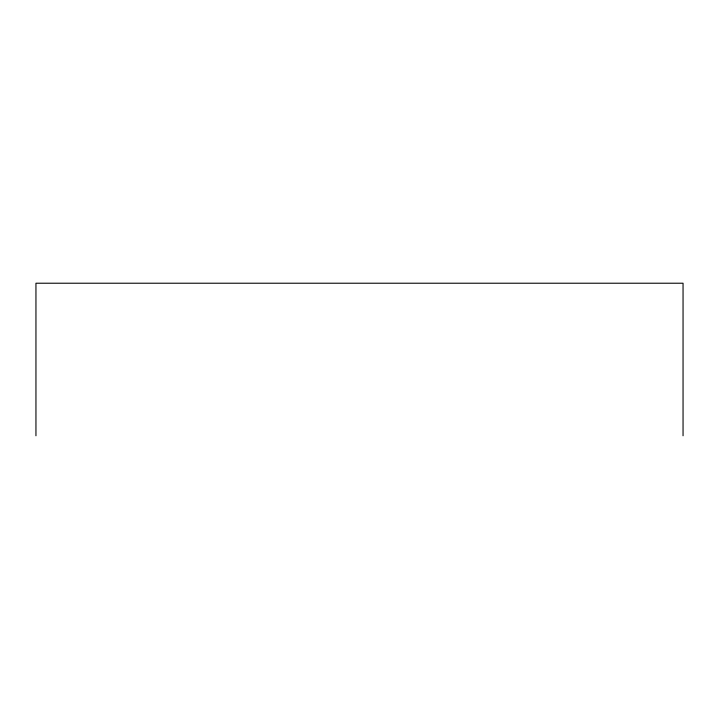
<?xml version="1.0" encoding="UTF-8"?>
<svg xmlns="http://www.w3.org/2000/svg" width="719" height="719" viewBox="0 0 719 719"><rect width="100%" height="100%" fill="white"/><g stroke="black" fill="none" stroke-linecap="round" stroke-linejoin="round"><path stroke-width="1.08" d="M683.05 435.777L683.05 283.223L35.95 283.223L35.95 435.777"/></g></svg>
